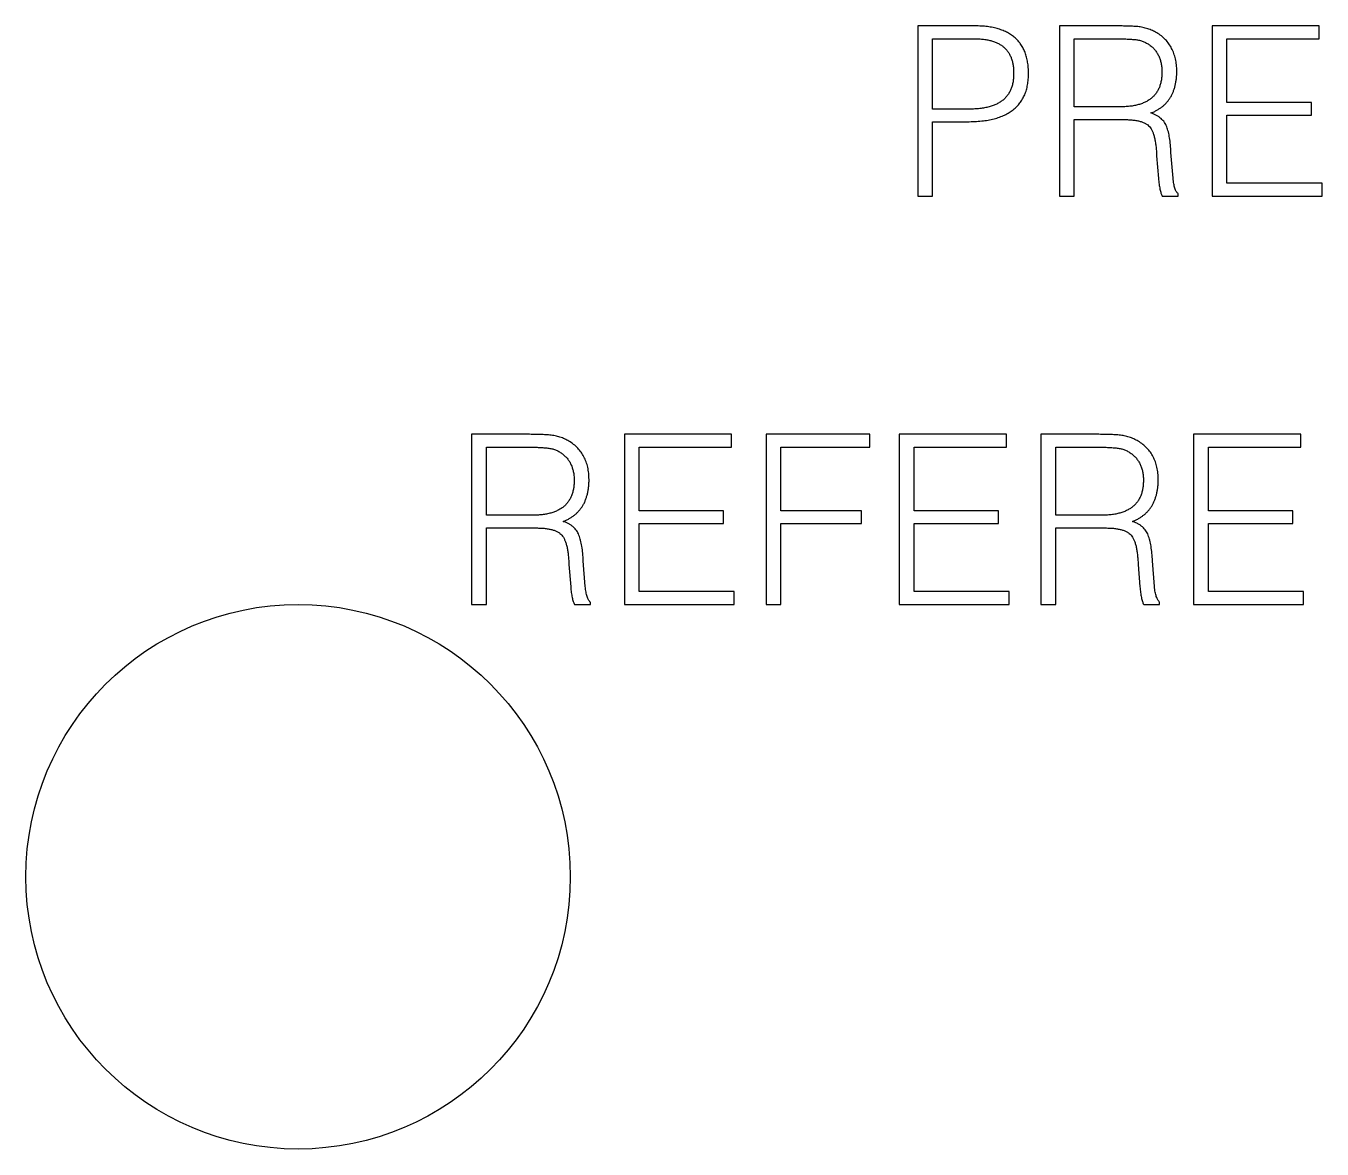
# Model space of a CAD drawing. Header units: millimetres. Extents: x 166 to 666, y 174 to 359.
# Drawn here: x 491.87 to 510.92, y 222.18 to 238.68 of the extents above; entities that cross this region are included whole.
import ezdxf

# ---------------------------------------------------------------- set-up
doc = ezdxf.new("R2010")
doc.units = ezdxf.units.MM

msp = doc.modelspace()

# ---------------------------------------------------------------- linework, layer by layer
at = {"color": 7, "linetype": 'Continuous', "lineweight": 25}
for p, q in [((505.817, 238.684), (504.977, 238.684)), ((504.977, 238.684), (504.977, 236.184)), ((507.865, 238.684), (507.06, 238.684)), ((507.06, 238.684), (507.06, 236.184)), ((510.879, 238.684), (509.304, 238.684)), ((509.304, 238.684), (509.304, 236.184)), ((510.879, 238.494), (510.879, 238.684)), ((505.195, 238.494), (505.81, 238.494)), ((505.195, 237.463), (505.195, 238.494)), ((507.279, 238.494), (507.913, 238.494)), ((507.279, 237.495), (507.279, 238.494)), ((509.522, 237.559), (509.522, 238.494)), ((509.522, 238.494), (510.879, 238.494)), ((510.763, 237.559), (509.522, 237.559)), ((510.763, 237.373), (510.763, 237.559)), ((505.715, 237.463), (505.195, 237.463)), ((507.926, 237.495), (507.279, 237.495)), ((509.522, 236.373), (509.522, 237.373)), ((509.522, 237.373), (510.763, 237.373)), ((505.195, 236.184), (505.195, 237.276)), ((505.195, 237.276), (505.708, 237.276)), ((507.279, 236.184), (507.279, 237.308)), ((507.279, 237.308), (507.991, 237.308)), ((508.489, 236.774), (508.516, 236.443)), ((508.73, 236.449), (508.699, 236.824)), ((508.805, 236.184), (508.805, 236.218)), ((510.92, 236.373), (509.522, 236.373)), ((510.92, 236.184), (510.92, 236.373)), ((504.977, 236.184), (505.195, 236.184)), ((507.06, 236.184), (507.279, 236.184)), ((508.57, 236.184), (508.805, 236.184)), ((509.304, 236.184), (510.92, 236.184)), ((499.227, 232.684), (498.422, 232.684)), ((498.422, 232.684), (498.422, 230.184)), ((502.242, 232.684), (500.666, 232.684)), ((500.666, 232.684), (500.666, 230.184)), ((502.242, 232.494), (502.242, 232.684)), ((504.272, 232.684), (502.749, 232.684)), ((502.749, 232.684), (502.749, 230.184)), ((504.272, 232.494), (504.272, 232.684)), ((506.28, 232.684), (504.704, 232.684)), ((504.704, 232.684), (504.704, 230.184)), ((506.28, 232.494), (506.28, 232.684)), ((507.593, 232.684), (506.788, 232.684)), ((506.788, 232.684), (506.788, 230.184)), ((510.607, 232.684), (509.031, 232.684)), ((509.031, 232.684), (509.031, 230.184)), ((510.607, 232.494), (510.607, 232.684)), ((498.641, 232.494), (499.275, 232.494)), ((498.641, 231.495), (498.641, 232.494)), ((500.884, 231.559), (500.884, 232.494)), ((500.884, 232.494), (502.242, 232.494)), ((502.968, 231.559), (502.968, 232.494)), ((502.968, 232.494), (504.272, 232.494)), ((504.923, 231.559), (504.923, 232.494)), ((504.923, 232.494), (506.28, 232.494)), ((507.006, 232.494), (507.64, 232.494)), ((507.006, 231.495), (507.006, 232.494)), ((509.25, 231.559), (509.25, 232.494)), ((509.25, 232.494), (510.607, 232.494)), ((499.288, 231.495), (498.641, 231.495)), ((502.125, 231.559), (500.884, 231.559)), ((502.125, 231.373), (502.125, 231.559)), ((504.151, 231.559), (502.968, 231.559)), ((504.151, 231.373), (504.151, 231.559)), ((506.163, 231.559), (504.923, 231.559)), ((506.163, 231.373), (506.163, 231.559)), ((507.654, 231.495), (507.006, 231.495)), ((510.49, 231.559), (509.25, 231.559)), ((510.49, 231.373), (510.49, 231.559)), ((498.641, 230.184), (498.641, 231.308)), ((498.641, 231.308), (499.353, 231.308)), ((500.884, 230.373), (500.884, 231.373)), ((500.884, 231.373), (502.125, 231.373)), ((502.968, 230.184), (502.968, 231.373)), ((502.968, 231.373), (504.151, 231.373)), ((504.923, 230.373), (504.923, 231.373)), ((504.923, 231.373), (506.163, 231.373)), ((507.006, 230.184), (507.006, 231.308)), ((507.006, 231.308), (507.718, 231.308)), ((509.25, 230.373), (509.25, 231.373)), ((509.25, 231.373), (510.49, 231.373)), ((499.851, 230.774), (499.878, 230.443)), ((500.092, 230.449), (500.062, 230.824)), ((508.217, 230.774), (508.243, 230.443)), ((508.458, 230.449), (508.427, 230.824)), ((502.282, 230.373), (500.884, 230.373)), ((502.282, 230.184), (502.282, 230.373)), ((506.321, 230.373), (504.923, 230.373)), ((506.321, 230.184), (506.321, 230.373)), ((510.648, 230.373), (509.25, 230.373)), ((510.648, 230.184), (510.648, 230.373)), ((498.422, 230.184), (498.641, 230.184)), ((499.932, 230.184), (500.167, 230.184)), ((500.167, 230.184), (500.167, 230.218)), ((500.666, 230.184), (502.282, 230.184)), ((502.749, 230.184), (502.968, 230.184)), ((504.704, 230.184), (506.321, 230.184)), ((506.788, 230.184), (507.006, 230.184)), ((508.298, 230.184), (508.533, 230.184)), ((508.533, 230.184), (508.533, 230.218)), ((509.031, 230.184), (510.648, 230.184))]:
    msp.add_line(p, q, dxfattribs=at)
msp.add_circle((495.871, 226.184), 4, dxfattribs=at)
for points, knots in [([(506.606, 237.986), (506.605, 238.014), (506.604, 238.069), (506.594, 238.148), (506.58, 238.222), (506.558, 238.291), (506.53, 238.354), (506.496, 238.412), (506.456, 238.464), (506.409, 238.51), (506.356, 238.552), (506.297, 238.587), (506.232, 238.617), (506.161, 238.642), (506.083, 238.661), (506, 238.674), (505.91, 238.683), (505.849, 238.683), (505.817, 238.684)], [0, 0, 0, 0, 0.070174, 0.1358, 0.198057, 0.257247, 0.314465, 0.369336, 0.423456, 0.478034, 0.532736, 0.589527, 0.648566, 0.710901, 0.776723, 0.846513, 0.920714, 1, 1, 1, 1]), ([(508.211, 238.674), (508.185, 238.675), (508.13, 238.679), (508.046, 238.681), (507.957, 238.684), (507.896, 238.684), (507.865, 238.684)], [0, 0, 0, 0, 0.2303331, 0.47347, 0.7295341, 1, 1, 1, 1]), ([(505.81, 238.494), (505.834, 238.494), (505.879, 238.494), (505.945, 238.488), (506.007, 238.479), (506.063, 238.465), (506.116, 238.448), (506.163, 238.426), (506.207, 238.401), (506.245, 238.37), (506.279, 238.337), (506.309, 238.298), (506.334, 238.256), (506.354, 238.21), (506.369, 238.16), (506.38, 238.106), (506.386, 238.048), (506.387, 238.008), (506.387, 237.987)], [0, 0, 0, 0, 0.079413, 0.1545305, 0.2245514, 0.2905723, 0.3528017, 0.4114224, 0.4681245, 0.5230372, 0.5771742, 0.6309417, 0.686379, 0.7427511, 0.8021242, 0.8640738, 0.9302091, 1, 1, 1, 1]), ([(507.913, 238.494), (507.937, 238.494), (507.985, 238.494), (508.054, 238.492), (508.119, 238.488), (508.161, 238.484), (508.181, 238.482)], [0, 0, 0, 0, 0.273905, 0.532987, 0.773793, 1, 1, 1, 1]), ([(508.49, 238.584), (508.469, 238.595), (508.426, 238.618), (508.358, 238.644), (508.286, 238.663), (508.236, 238.67), (508.211, 238.674)], [0, 0, 0, 0, 0.244304, 0.491302, 0.742305, 1, 1, 1, 1]), ([(508.785, 238.02), (508.784, 238.051), (508.782, 238.111), (508.767, 238.199), (508.744, 238.28), (508.711, 238.354), (508.67, 238.423), (508.619, 238.483), (508.559, 238.539), (508.513, 238.568), (508.49, 238.584)], [0, 0, 0, 0, 0.140589, 0.272118, 0.397995, 0.518626, 0.636531, 0.754823, 0.874877, 1, 1, 1, 1]), ([(508.181, 238.482), (508.2, 238.48), (508.237, 238.474), (508.29, 238.457), (508.34, 238.434), (508.37, 238.414), (508.384, 238.404)], [0, 0, 0, 0, 0.260721, 0.510781, 0.756741, 1, 1, 1, 1]), ([(508.384, 238.404), (508.399, 238.393), (508.427, 238.371), (508.464, 238.332), (508.495, 238.29), (508.52, 238.242), (508.541, 238.191), (508.555, 238.136), (508.565, 238.076), (508.566, 238.035), (508.567, 238.014)], [0, 0, 0, 0, 0.1208206, 0.2386296, 0.3562476, 0.4742898, 0.5971872, 0.7243626, 0.8578058, 1, 1, 1, 1]), ([(505.708, 237.276), (505.744, 237.277), (505.814, 237.278), (505.916, 237.286), (506.011, 237.299), (506.099, 237.318), (506.18, 237.342), (506.254, 237.373), (506.321, 237.409), (506.382, 237.451), (506.435, 237.498), (506.481, 237.551), (506.519, 237.61), (506.551, 237.674), (506.576, 237.744), (506.593, 237.82), (506.604, 237.901), (506.605, 237.957), (506.606, 237.986)], [0, 0, 0, 0, 0.083036, 0.160934, 0.233971, 0.302477, 0.367223, 0.428108, 0.485964, 0.541467, 0.59538, 0.648534, 0.702116, 0.756349, 0.812731, 0.871655, 0.934147, 1, 1, 1, 1]), ([(506.387, 237.987), (506.387, 237.965), (506.386, 237.923), (506.379, 237.862), (506.366, 237.805), (506.348, 237.753), (506.324, 237.704), (506.295, 237.66), (506.261, 237.621), (506.221, 237.586), (506.176, 237.555), (506.126, 237.529), (506.07, 237.507), (506.009, 237.489), (505.943, 237.476), (505.871, 237.467), (505.795, 237.462), (505.742, 237.463), (505.715, 237.463)], [0, 0, 0, 0, 0.066424, 0.128692, 0.18791, 0.244116, 0.298705, 0.352105, 0.404953, 0.458478, 0.513582, 0.571145, 0.632125, 0.696598, 0.764806, 0.838479, 0.916753, 1, 1, 1, 1]), ([(508.567, 238.014), (508.566, 237.992), (508.566, 237.951), (508.559, 237.891), (508.546, 237.835), (508.53, 237.783), (508.507, 237.735), (508.479, 237.692), (508.447, 237.653), (508.409, 237.618), (508.366, 237.588), (508.318, 237.562), (508.265, 237.54), (508.207, 237.522), (508.144, 237.509), (508.076, 237.5), (508.003, 237.495), (507.952, 237.495), (507.926, 237.495)], [0, 0, 0, 0, 0.067651, 0.130948, 0.191055, 0.248354, 0.303408, 0.357335, 0.410635, 0.464471, 0.519434, 0.576646, 0.637274, 0.700776, 0.768332, 0.840803, 0.917584, 1, 1, 1, 1]), ([(508.404, 237.405), (508.42, 237.411), (508.45, 237.423), (508.493, 237.445), (508.533, 237.469), (508.57, 237.496), (508.604, 237.525), (508.635, 237.558), (508.664, 237.592), (508.689, 237.63), (508.712, 237.669), (508.731, 237.712), (508.747, 237.757), (508.761, 237.805), (508.771, 237.855), (508.779, 237.908), (508.784, 237.963), (508.785, 238), (508.785, 238.02)], [0, 0, 0, 0, 0.063664, 0.126029, 0.185706, 0.244847, 0.302546, 0.360072, 0.41785, 0.475506, 0.534763, 0.594283, 0.656168, 0.719927, 0.785893, 0.854462, 0.925713, 1, 1, 1, 1]), ([(508.637, 237.203), (508.632, 237.214), (508.623, 237.237), (508.604, 237.268), (508.581, 237.297), (508.553, 237.324), (508.522, 237.348), (508.487, 237.37), (508.447, 237.388), (508.419, 237.399), (508.404, 237.405)], [0, 0, 0, 0, 0.115423, 0.228946, 0.34534, 0.464308, 0.587592, 0.716761, 0.854597, 1, 1, 1, 1]), ([(507.991, 237.308), (508.014, 237.308), (508.059, 237.308), (508.124, 237.304), (508.183, 237.296), (508.235, 237.285), (508.282, 237.271), (508.322, 237.253), (508.357, 237.231), (508.376, 237.213), (508.385, 237.204)], [0, 0, 0, 0, 0.168858, 0.323626, 0.463846, 0.592559, 0.708068, 0.813117, 0.910103, 1, 1, 1, 1]), ([(508.385, 237.204), (508.393, 237.194), (508.409, 237.172), (508.428, 237.134), (508.445, 237.09), (508.459, 237.039), (508.47, 236.982), (508.479, 236.918), (508.486, 236.848), (508.488, 236.8), (508.489, 236.774)], [0, 0, 0, 0, 0.0856504, 0.1798721, 0.2850234, 0.4021467, 0.5317715, 0.6747405, 0.8303461, 1, 1, 1, 1]), ([(508.699, 236.824), (508.697, 236.862), (508.694, 236.934), (508.68, 237.035), (508.664, 237.124), (508.645, 237.178), (508.637, 237.203)], [0, 0, 0, 0, 0.294456, 0.55923, 0.792775, 1, 1, 1, 1]), ([(508.516, 236.443), (508.518, 236.415), (508.523, 236.362), (508.535, 236.291), (508.55, 236.232), (508.564, 236.199), (508.57, 236.184)], [0, 0, 0, 0, 0.31949, 0.592067, 0.817781, 1, 1, 1, 1]), ([(508.805, 236.218), (508.8, 236.222), (508.79, 236.232), (508.777, 236.251), (508.766, 236.274), (508.755, 236.301), (508.748, 236.332), (508.74, 236.367), (508.734, 236.406), (508.731, 236.434), (508.73, 236.449)], [0, 0, 0, 0, 0.081455, 0.172832, 0.274046, 0.38924, 0.519145, 0.663801, 0.823266, 1, 1, 1, 1]), ([(499.573, 232.674), (499.547, 232.675), (499.492, 232.679), (499.408, 232.681), (499.319, 232.684), (499.258, 232.684), (499.227, 232.684)], [0, 0, 0, 0, 0.2303331, 0.47347, 0.7295341, 1, 1, 1, 1]), ([(499.852, 232.584), (499.831, 232.595), (499.789, 232.618), (499.72, 232.644), (499.648, 232.663), (499.598, 232.67), (499.573, 232.674)], [0, 0, 0, 0, 0.244304, 0.491302, 0.742305, 1, 1, 1, 1]), ([(500.147, 232.02), (500.146, 232.051), (500.144, 232.111), (500.13, 232.199), (500.106, 232.28), (500.073, 232.354), (500.032, 232.423), (499.981, 232.483), (499.921, 232.539), (499.876, 232.568), (499.852, 232.584)], [0, 0, 0, 0, 0.140589, 0.272118, 0.397995, 0.518626, 0.636531, 0.754823, 0.874877, 1, 1, 1, 1]), ([(507.939, 232.674), (507.912, 232.675), (507.858, 232.679), (507.773, 232.681), (507.685, 232.684), (507.624, 232.684), (507.593, 232.684)], [0, 0, 0, 0, 0.2303331, 0.47347, 0.7295341, 1, 1, 1, 1]), ([(508.218, 232.584), (508.196, 232.595), (508.154, 232.618), (508.085, 232.644), (508.013, 232.663), (507.964, 232.67), (507.939, 232.674)], [0, 0, 0, 0, 0.244304, 0.491302, 0.742305, 1, 1, 1, 1]), ([(508.513, 232.02), (508.511, 232.051), (508.509, 232.111), (508.495, 232.199), (508.472, 232.28), (508.439, 232.354), (508.398, 232.423), (508.346, 232.483), (508.287, 232.539), (508.241, 232.568), (508.218, 232.584)], [0, 0, 0, 0, 0.140589, 0.272118, 0.397995, 0.518626, 0.636531, 0.754823, 0.874877, 1, 1, 1, 1]), ([(499.275, 232.494), (499.299, 232.494), (499.347, 232.494), (499.416, 232.492), (499.481, 232.488), (499.523, 232.484), (499.543, 232.482)], [0, 0, 0, 0, 0.273905, 0.532987, 0.773793, 1, 1, 1, 1]), ([(499.543, 232.482), (499.562, 232.48), (499.599, 232.474), (499.653, 232.457), (499.702, 232.434), (499.732, 232.414), (499.747, 232.404)], [0, 0, 0, 0, 0.260721, 0.510781, 0.756741, 1, 1, 1, 1]), ([(499.747, 232.404), (499.761, 232.393), (499.789, 232.371), (499.826, 232.332), (499.857, 232.29), (499.882, 232.242), (499.903, 232.191), (499.917, 232.136), (499.927, 232.076), (499.928, 232.035), (499.929, 232.014)], [0, 0, 0, 0, 0.120821, 0.23863, 0.356248, 0.47429, 0.597187, 0.724363, 0.857806, 1, 1, 1, 1]), ([(507.64, 232.494), (507.665, 232.494), (507.712, 232.494), (507.782, 232.492), (507.847, 232.488), (507.888, 232.484), (507.909, 232.482)], [0, 0, 0, 0, 0.273905, 0.532987, 0.773793, 1, 1, 1, 1]), ([(507.909, 232.482), (507.928, 232.48), (507.965, 232.474), (508.018, 232.457), (508.067, 232.434), (508.097, 232.414), (508.112, 232.404)], [0, 0, 0, 0, 0.260721, 0.510781, 0.756741, 1, 1, 1, 1]), ([(508.112, 232.404), (508.126, 232.393), (508.155, 232.371), (508.191, 232.332), (508.223, 232.29), (508.248, 232.242), (508.269, 232.191), (508.283, 232.136), (508.292, 232.076), (508.294, 232.035), (508.294, 232.014)], [0, 0, 0, 0, 0.120821, 0.23863, 0.356248, 0.47429, 0.597187, 0.724363, 0.857806, 1, 1, 1, 1]), ([(499.929, 232.014), (499.929, 231.992), (499.928, 231.951), (499.921, 231.891), (499.908, 231.835), (499.892, 231.783), (499.869, 231.735), (499.841, 231.692), (499.809, 231.653), (499.771, 231.618), (499.728, 231.588), (499.68, 231.562), (499.627, 231.54), (499.569, 231.522), (499.506, 231.509), (499.438, 231.5), (499.365, 231.495), (499.314, 231.495), (499.288, 231.495)], [0, 0, 0, 0, 0.067651, 0.130948, 0.191055, 0.248354, 0.303408, 0.357335, 0.410635, 0.464471, 0.519434, 0.576646, 0.637274, 0.700776, 0.768332, 0.840803, 0.917584, 1, 1, 1, 1]), ([(499.767, 231.405), (499.782, 231.411), (499.812, 231.423), (499.855, 231.445), (499.895, 231.469), (499.932, 231.496), (499.966, 231.525), (499.997, 231.558), (500.026, 231.592), (500.051, 231.63), (500.074, 231.669), (500.093, 231.712), (500.109, 231.757), (500.123, 231.805), (500.133, 231.855), (500.142, 231.908), (500.146, 231.963), (500.147, 232), (500.147, 232.02)], [0, 0, 0, 0, 0.063664, 0.126029, 0.185706, 0.244847, 0.302546, 0.360072, 0.41785, 0.475506, 0.534763, 0.594283, 0.656168, 0.719927, 0.785893, 0.854462, 0.925713, 1, 1, 1, 1]), ([(508.294, 232.014), (508.294, 231.992), (508.293, 231.951), (508.286, 231.891), (508.274, 231.835), (508.257, 231.783), (508.234, 231.735), (508.206, 231.692), (508.174, 231.653), (508.136, 231.618), (508.093, 231.588), (508.045, 231.562), (507.992, 231.54), (507.934, 231.522), (507.871, 231.509), (507.803, 231.5), (507.73, 231.495), (507.68, 231.495), (507.654, 231.495)], [0, 0, 0, 0, 0.067651, 0.130948, 0.191055, 0.248354, 0.303408, 0.357335, 0.410635, 0.464471, 0.519434, 0.576646, 0.637274, 0.700776, 0.768332, 0.840803, 0.917584, 1, 1, 1, 1]), ([(508.132, 231.405), (508.147, 231.411), (508.178, 231.423), (508.22, 231.445), (508.26, 231.469), (508.297, 231.496), (508.332, 231.525), (508.363, 231.558), (508.392, 231.592), (508.417, 231.63), (508.439, 231.669), (508.458, 231.712), (508.475, 231.757), (508.488, 231.805), (508.499, 231.855), (508.507, 231.908), (508.511, 231.963), (508.512, 232), (508.513, 232.02)], [0, 0, 0, 0, 0.063664, 0.126029, 0.185706, 0.244847, 0.302546, 0.360072, 0.41785, 0.475506, 0.534763, 0.594283, 0.656168, 0.719927, 0.785893, 0.854462, 0.925713, 1, 1, 1, 1]), ([(499.353, 231.308), (499.376, 231.308), (499.422, 231.308), (499.486, 231.304), (499.545, 231.296), (499.597, 231.285), (499.644, 231.271), (499.684, 231.253), (499.719, 231.231), (499.738, 231.213), (499.747, 231.204)], [0, 0, 0, 0, 0.168858, 0.323626, 0.463846, 0.592559, 0.708068, 0.813117, 0.910103, 1, 1, 1, 1]), ([(499.999, 231.203), (499.994, 231.214), (499.985, 231.237), (499.966, 231.268), (499.943, 231.297), (499.915, 231.324), (499.884, 231.348), (499.849, 231.37), (499.809, 231.388), (499.781, 231.399), (499.767, 231.405)], [0, 0, 0, 0, 0.115423, 0.228946, 0.34534, 0.464308, 0.587592, 0.716761, 0.854597, 1, 1, 1, 1]), ([(507.718, 231.308), (507.742, 231.308), (507.787, 231.308), (507.852, 231.304), (507.91, 231.296), (507.963, 231.285), (508.009, 231.271), (508.05, 231.253), (508.084, 231.231), (508.103, 231.213), (508.112, 231.204)], [0, 0, 0, 0, 0.168858, 0.323626, 0.463846, 0.592559, 0.708068, 0.813117, 0.910103, 1, 1, 1, 1]), ([(508.364, 231.203), (508.36, 231.214), (508.35, 231.237), (508.331, 231.268), (508.308, 231.297), (508.281, 231.324), (508.25, 231.348), (508.214, 231.37), (508.175, 231.388), (508.146, 231.399), (508.132, 231.405)], [0, 0, 0, 0, 0.115423, 0.228946, 0.34534, 0.464308, 0.587592, 0.716761, 0.854597, 1, 1, 1, 1]), ([(499.747, 231.204), (499.755, 231.194), (499.771, 231.172), (499.79, 231.134), (499.807, 231.09), (499.821, 231.039), (499.833, 230.982), (499.841, 230.918), (499.848, 230.848), (499.85, 230.8), (499.851, 230.774)], [0, 0, 0, 0, 0.0856504, 0.1798721, 0.2850234, 0.4021467, 0.5317715, 0.6747405, 0.8303461, 1, 1, 1, 1]), ([(500.062, 230.824), (500.06, 230.862), (500.056, 230.934), (500.043, 231.035), (500.026, 231.124), (500.008, 231.178), (499.999, 231.203)], [0, 0, 0, 0, 0.2944557, 0.5592303, 0.792775, 1, 1, 1, 1]), ([(508.112, 231.204), (508.12, 231.194), (508.136, 231.172), (508.155, 231.134), (508.172, 231.09), (508.187, 231.039), (508.198, 230.982), (508.207, 230.918), (508.213, 230.848), (508.216, 230.8), (508.217, 230.774)], [0, 0, 0, 0, 0.0856504, 0.1798721, 0.2850234, 0.4021467, 0.5317715, 0.6747405, 0.8303461, 1, 1, 1, 1]), ([(508.427, 230.824), (508.425, 230.862), (508.421, 230.934), (508.408, 231.035), (508.391, 231.124), (508.373, 231.178), (508.364, 231.203)], [0, 0, 0, 0, 0.2944557, 0.5592303, 0.792775, 1, 1, 1, 1]), ([(499.878, 230.443), (499.88, 230.415), (499.885, 230.362), (499.897, 230.291), (499.912, 230.232), (499.926, 230.199), (499.932, 230.184)], [0, 0, 0, 0, 0.31949, 0.592067, 0.817781, 1, 1, 1, 1]), ([(500.167, 230.218), (500.162, 230.222), (500.152, 230.232), (500.139, 230.251), (500.129, 230.274), (500.118, 230.301), (500.11, 230.332), (500.102, 230.367), (500.096, 230.406), (500.093, 230.434), (500.092, 230.449)], [0, 0, 0, 0, 0.081455, 0.172832, 0.274046, 0.38924, 0.519145, 0.663801, 0.823266, 1, 1, 1, 1]), ([(508.243, 230.443), (508.246, 230.415), (508.251, 230.362), (508.262, 230.291), (508.277, 230.232), (508.291, 230.199), (508.298, 230.184)], [0, 0, 0, 0, 0.31949, 0.592067, 0.817781, 1, 1, 1, 1]), ([(508.533, 230.218), (508.528, 230.222), (508.518, 230.232), (508.505, 230.251), (508.494, 230.274), (508.483, 230.301), (508.475, 230.332), (508.467, 230.367), (508.461, 230.406), (508.459, 230.434), (508.458, 230.449)], [0, 0, 0, 0, 0.081455, 0.172832, 0.274046, 0.38924, 0.519145, 0.663801, 0.823266, 1, 1, 1, 1])]:
    msp.add_open_spline(points, degree=3, knots=knots, dxfattribs=at)

doc.saveas('drawing.dxf')
